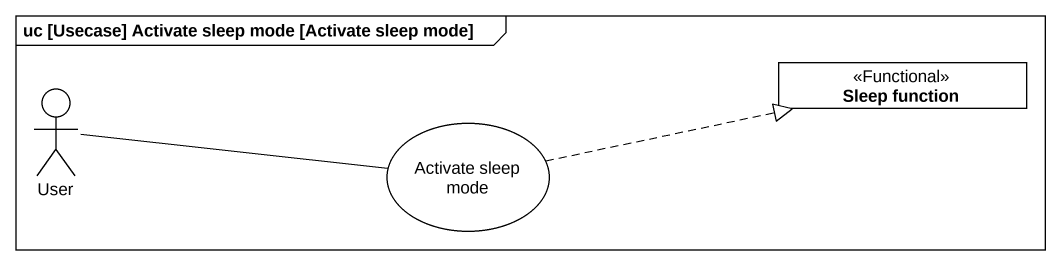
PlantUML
@startuml
mainframe uc [Usecase] Activate sleep mode [Activate sleep mode]
allowmixing
hide circle
hide empty members
class "Sleep function" as Sleep_function <<Functional>>
actor User
usecase "Activate sleep mode" as Activate_sleep_mode
User -right- Activate_sleep_mode
Activate_sleep_mode .right.|> Sleep_function
@enduml
